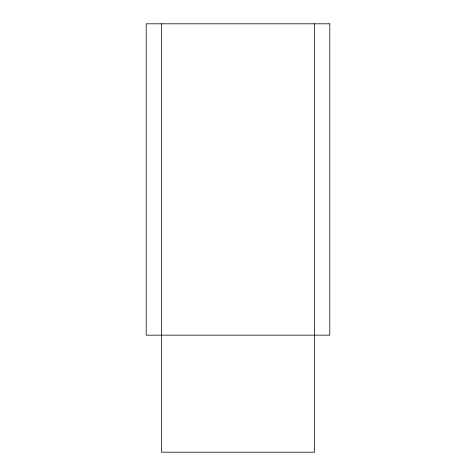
<?xml version="1.0" encoding="UTF-8"?>
<svg xmlns="http://www.w3.org/2000/svg" width="476" height="476" viewBox="0 0 476 476"><rect width="100%" height="100%" fill="white"/><g stroke="black" fill="none" stroke-linecap="round" stroke-linejoin="round"><path stroke-width="0.71" d="M314.499 23.8L314.499 452.2L161.501 452.2L161.501 23.8M329.803 23.8L146.197 23.8L146.197 335.163L329.803 335.163L329.803 23.8"/></g></svg>
